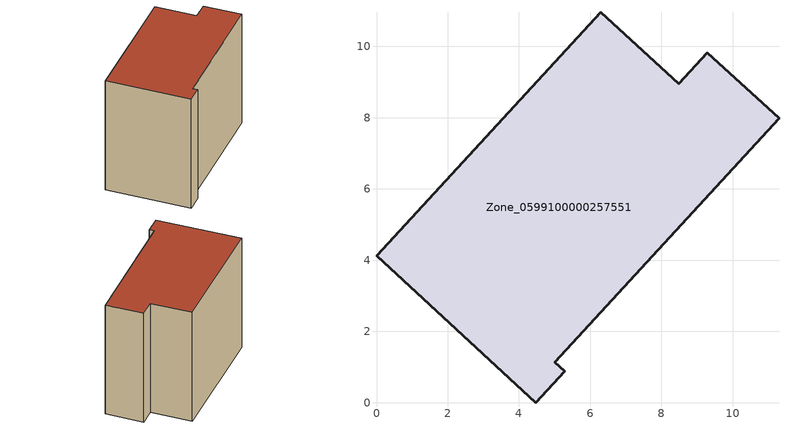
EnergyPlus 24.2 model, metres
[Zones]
Zone_0599100000257551
 floor ground (C_G): 5.28,0.89 4.47,0 0,4.12 6.29,10.96 8.48,8.95 9.29,9.83 11.3,7.99 5.01,1.13 z0
 wall outside (C_F): 4.47,0 5.28,0.89 5.01,1.13 11.3,7.99 9.29,9.83 8.48,8.95 6.29,10.96 0,4.12 4.47,0 z0:8.71
 roof outside (C_R): 5.01,1.13 11.3,7.99 9.29,9.83 8.48,8.95 6.29,10.96 0,4.12 4.47,0 5.28,0.89 z8.71
[BUILDING]
Pand.0599100000257551: North Axis=0; Terrain=City; Loads Convergence Tolerance Value=0.04; Temperature Convergence Tolerance Value=0.4; Solar Distribution=FullExterior; Maximum Number of Warmup Days=25; Minimum Number of Warmup Days=1
[Site:Location]
Rotterdam.The.Hague.AP_ZH_NLD Design_Conditions: Latitude=51.96; Longitude=4.45; Time Zone=1; Elevation=-4.5
[SITE:GROUNDTEMPERATURE:BUILDINGSURFACE]
18, 18, 18, 18, 18, 18, 18, 18, 18, 18, 18, 18
[MATERIAL] Thermal Absorptance=0.9; Solar Absorptance=0.7; Visible Absorptance=0.7
Name | Roughness | Thickness | Conductivity | Density | Specific Heat
G.TI.1975-1991 | MediumSmooth | 0.15 | 0.288461 | 540 | 1210
F.TI.1975-1991 | Rough | 0.3 | 0.230769 | 1920 | 840
R.TI.1975-1991 | MediumRough | 0.2 | 0.153846 | 1500 | 1000
[CONSTRUCTION]
C_G: G.TI.1975-1991
C_F: F.TI.1975-1991
C_R: R.TI.1975-1991
[ZONE]
Zone_0599100000257551: Type=1; Multiplier=1; Ceiling Height=Autocalculate; Volume=Autocalculate; Floor Area=autocalculate; Part of Total Floor Area=Yes
[ZONEINFILTRATION:DESIGNFLOWRATE]
Infil_Zone_0599100000257551: Zone or ZoneList or Space or SpaceList=Zone_0599100000257551; Schedule=AlwaysOn; Design Flow Rate Calculation Method=Flow/Area; Flow Rate per Floor Area=0.003; Constant Term Coefficient=1; Temperature Term Coefficient=0; Velocity Term Coefficient=0; Velocity Squared Term Coefficient=0
[HVACTEMPLATE:ZONE:IDEALLOADSAIRSYSTEM]
Zone_0599100000257551: Maximum Heating Supply Air Temperature=50; Minimum Cooling Supply Air Temperature=13; Maximum Heating Supply Air Humidity Ratio=0.0156; Minimum Cooling Supply Air Humidity Ratio=0.0077; Heating Limit=NoLimit; Cooling Limit=NoLimit; Dehumidification Control Type=ConstantSensibleHeatRatio; Cooling Sensible Heat Ratio=0.7; Dehumidification Setpoint=60; Humidification Control Type=None; Humidification Setpoint=30; Outdoor Air Method=None; Outdoor Air Flow Rate per Person=0.00944; Outdoor Air Flow Rate per Zone Floor Area=0; Outdoor Air Flow Rate per Zone=0; Demand Controlled Ventilation Type=None; Outdoor Air Economizer Type=NoEconomizer; Heat Recovery Type=None; Sensible Heat Recovery Effectiveness=0.7; Latent Heat Recovery Effectiveness=0.65
[ZONECONTROL:THERMOSTAT]
ThermostatControl_Zone_0599100000257551: Zone or ZoneList=Zone_0599100000257551; Control Type Schedule=DualSetpointControlType; Control 1=Thermostat_Zone_0599100000257551; Temperature Difference Between Cutout And Setpoint=0
[THERMOSTATSETPOINT:DUALSETPOINT]
Thermostat_Zone_0599100000257551: Heating Setpoint Temperature Schedule=HeatingSetpoint_Zone_0599100000257551; Cooling Setpoint Temperature Schedule=CoolingSetpoint_Zone_0599100000257551
[SCHEDULE:COMPACT]
HeatingSetpoint_Zone_0599100000257551: Through: 12/31, For: AllDays, Until: 24:00, 21
CoolingSetpoint_Zone_0599100000257551: Through: 12/31, For: AllDays, Until: 24:00, 24
DualSetpointControlType: Through: 12/31, For: AllDays, Until: 24:00, 4
AlwaysOn: Through: 12/31, For: AllDays, Until: 24:00, 1
